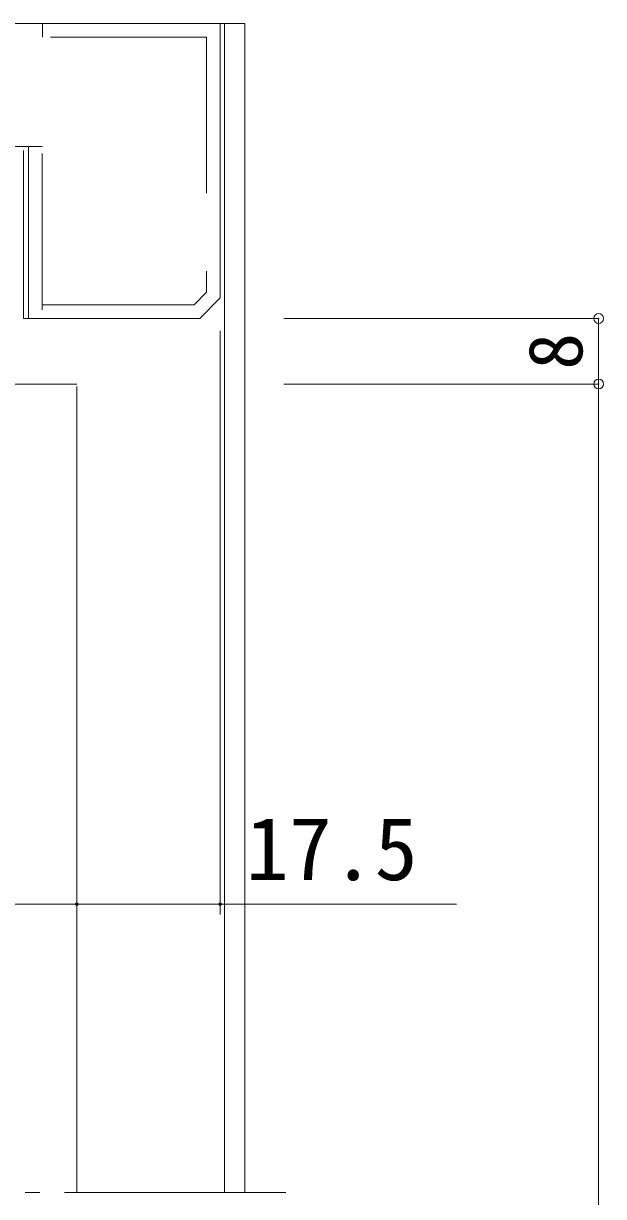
# Model space of a CAD drawing. Units: millimetres on the paper, enlarged 10 times, with parts at other scales. Extents: x -1985 to 2015, y -1370 to 1400.
# Drawn here: x -670 to -434.2, y 590.1 to 1067.2 of the extents above; entities that cross this region are included whole.
import ezdxf
from ezdxf.enums import TextEntityAlignment as Align

# ---------------------------------------------------------------- set-up
doc = ezdxf.new("R2010")
doc.units = ezdxf.units.MM
doc.header["$LTSCALE"] = 10
doc.header["$PDMODE"] = 32
doc.header["$PDSIZE"] = 4
for name, pattern in [('DOUBLE_CHAIN2', [12.8, 9, -1, 0.6, -0.6, 0.6, -1]), ('USER2', [9.525, 6.35, -3.175]), ('USER3', [31.75, 15.875, -3.175, 3.175, -3.175, 3.175, -3.175])]:
    doc.linetypes.add(name, pattern=pattern)
doc.layers.add('2-0_18', color=4, linetype='Continuous', lineweight=9)
doc.layers.add('2-1', color=7, linetype='Continuous', lineweight=20)
doc.styles.add('ＭＳ ゴシック', font='')
doc.styles.get('ＭＳ ゴシック').set_extended_font_data('MS Gothic')

msp = doc.modelspace()

# ---------------------------------------------------------------- linework, layer by layer
at = {"layer": '2-0_18'}
for p, q in [((-564.2, 947.24), (-436.18, 947.24)), ((-436.18, 920.58), (-436.18, 947.24)), ((-564.2, 920.58), (-436.18, 920.58))]:
    msp.add_line(p, q, dxfattribs=at)
at = {"layer": '2-0_18', "color": 7, "linetype": 'DOUBLE_CHAIN2', "lineweight": 20}
msp.add_line((-563.33, 591.76), (-976.67, 591.76), dxfattribs=at)
at = {"layer": '2-0_18'}
for p in [(-436.18, 947.24), (-436.18, 920.58)]:
    msp.add_point(p, dxfattribs=at)
at = {"layer": '2-1'}
for p, q in [((-960, 1067.24), (-580, 1067.24)), ((-662.22, 1061.69), (-662.22, 1067.24)), ((-590, 1067.24), (-590, 955.58)), ((-588.33, 1067.24), (-588.33, 591.76)), ((-580, 1067.24), (-580, 591.76)), ((-738.47, 1017.24), (-667.98, 1017.24)), ((-667.98, 1017.24), (-667.98, 947.24)), ((-662.42, 1017.24), (-667.98, 1017.24)), ((-598.33, 947.24), (-590, 955.58)), ((-669.99, 947.24), (-598.33, 947.24)), ((-648.33, 920.58), (-758.33, 920.58)), ((-648.33, 919.58), (-648.33, 591.76)), ((-648.33, 780.27), (-648.33, 704.85)), ((-648.33, 780.27), (-648.33, 704.85))]:
    msp.add_line(p, q, dxfattribs=at)
at = {"layer": '2-1', "linetype": 'USER2'}
for p, q in [((-595.56, 1061.69), (-662.22, 1061.69)), ((-595.56, 1061.69), (-595.56, 957.88)), ((-662.42, 950.82), (-662.42, 1017.24)), ((-600.63, 952.8), (-595.56, 957.88)), ((-600.63, 952.8), (-662.42, 952.8))]:
    msp.add_line(p, q, dxfattribs=at)
at = {"layer": '2-1', "color": 6, "linetype": 'USER3', "lineweight": 18}
msp.add_line((-669.99, 1015.57), (-669.99, 947.24), dxfattribs=at)
at = {"layer": '2-1', "color": 4, "lineweight": 9}
for p, q in [((-590, 942.24), (-590, 704.85)), ((-436.18, 920.58), (-436.18, 116.76)), ((-648.33, 709.02), (-758.33, 709.02))]:
    msp.add_line(p, q, dxfattribs=at)
msp.add_lwpolyline([(-648.33, 709.02), (-590, 709.02), (-493.94, 709.02)], dxfattribs=at)
for centre, start, end in [((-648.33, 709.02), 0, 180), ((-648.33, 709.02), 0, 180), ((-648.33, 709.02), 180, 0), ((-648.33, 709.02), 180, 0), ((-590, 709.02), 0, 180), ((-590, 709.02), 180, 0)]:
    msp.add_arc(centre, 0.521, start, end, dxfattribs=at)

# ---------------------------------------------------------------- texts
at = {"layer": '2-0_18', "color": 7, "style": 'ＭＳ ゴシック'}
msp.add_text('8', height=21.99, rotation=90, dxfattribs=at).set_placement((-436.18, 926.41), align=Align.BOTTOM_LEFT)
at = {"layer": '2-1', "style": 'ＭＳ ゴシック'}
msp.add_text('17.5', height=25.66, dxfattribs=at).set_placement((-579.58, 711.1), align=Align.BOTTOM_LEFT)

doc.saveas('drawing.dxf')
